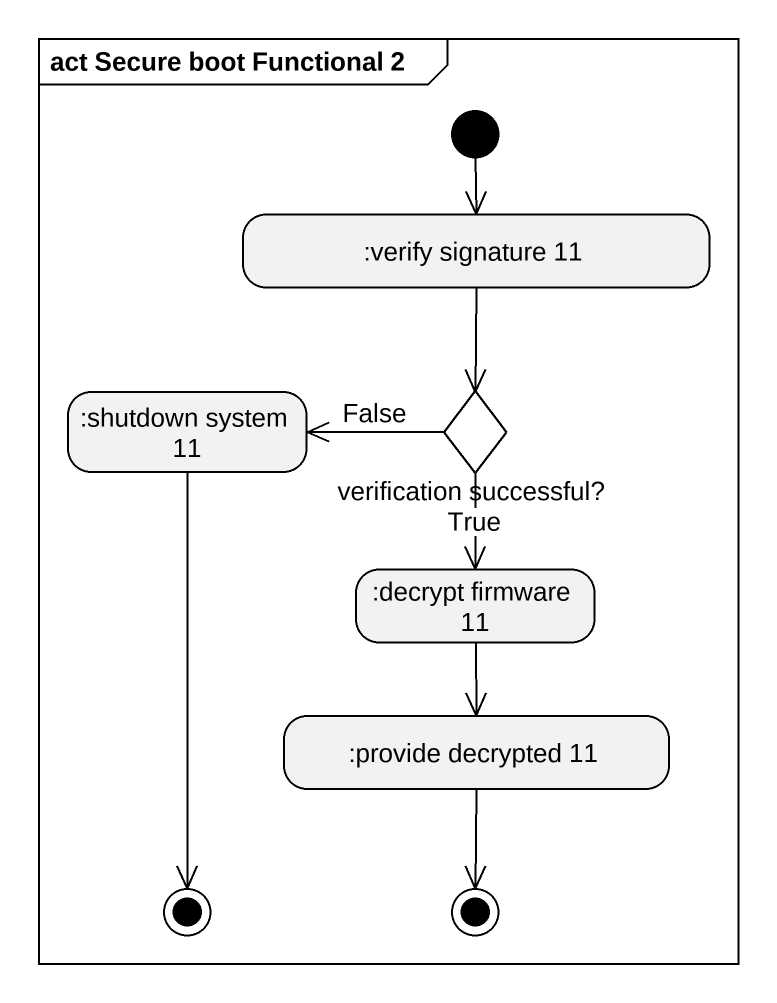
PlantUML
@startuml
mainframe act Secure boot Functional 2
hide empty description
state ":verify signature 11" as verify_signature_11
state ":shutdown system 11" as shutdown_system_11
state "verification successful?" as verification_successful <<choice>>
state ":decrypt firmware 11" as decrypt_firmware_11
state ":provide decrypted 11" as provide_decrypted_11
state final1 <<end>>
state final2 <<end>>
[*] --> verify_signature_11
verify_signature_11 --> verification_successful
shutdown_system_11 --> final1
verification_successful -left-> shutdown_system_11 : False
verification_successful --> decrypt_firmware_11 : True
decrypt_firmware_11 --> provide_decrypted_11
provide_decrypted_11 --> final2
@enduml
